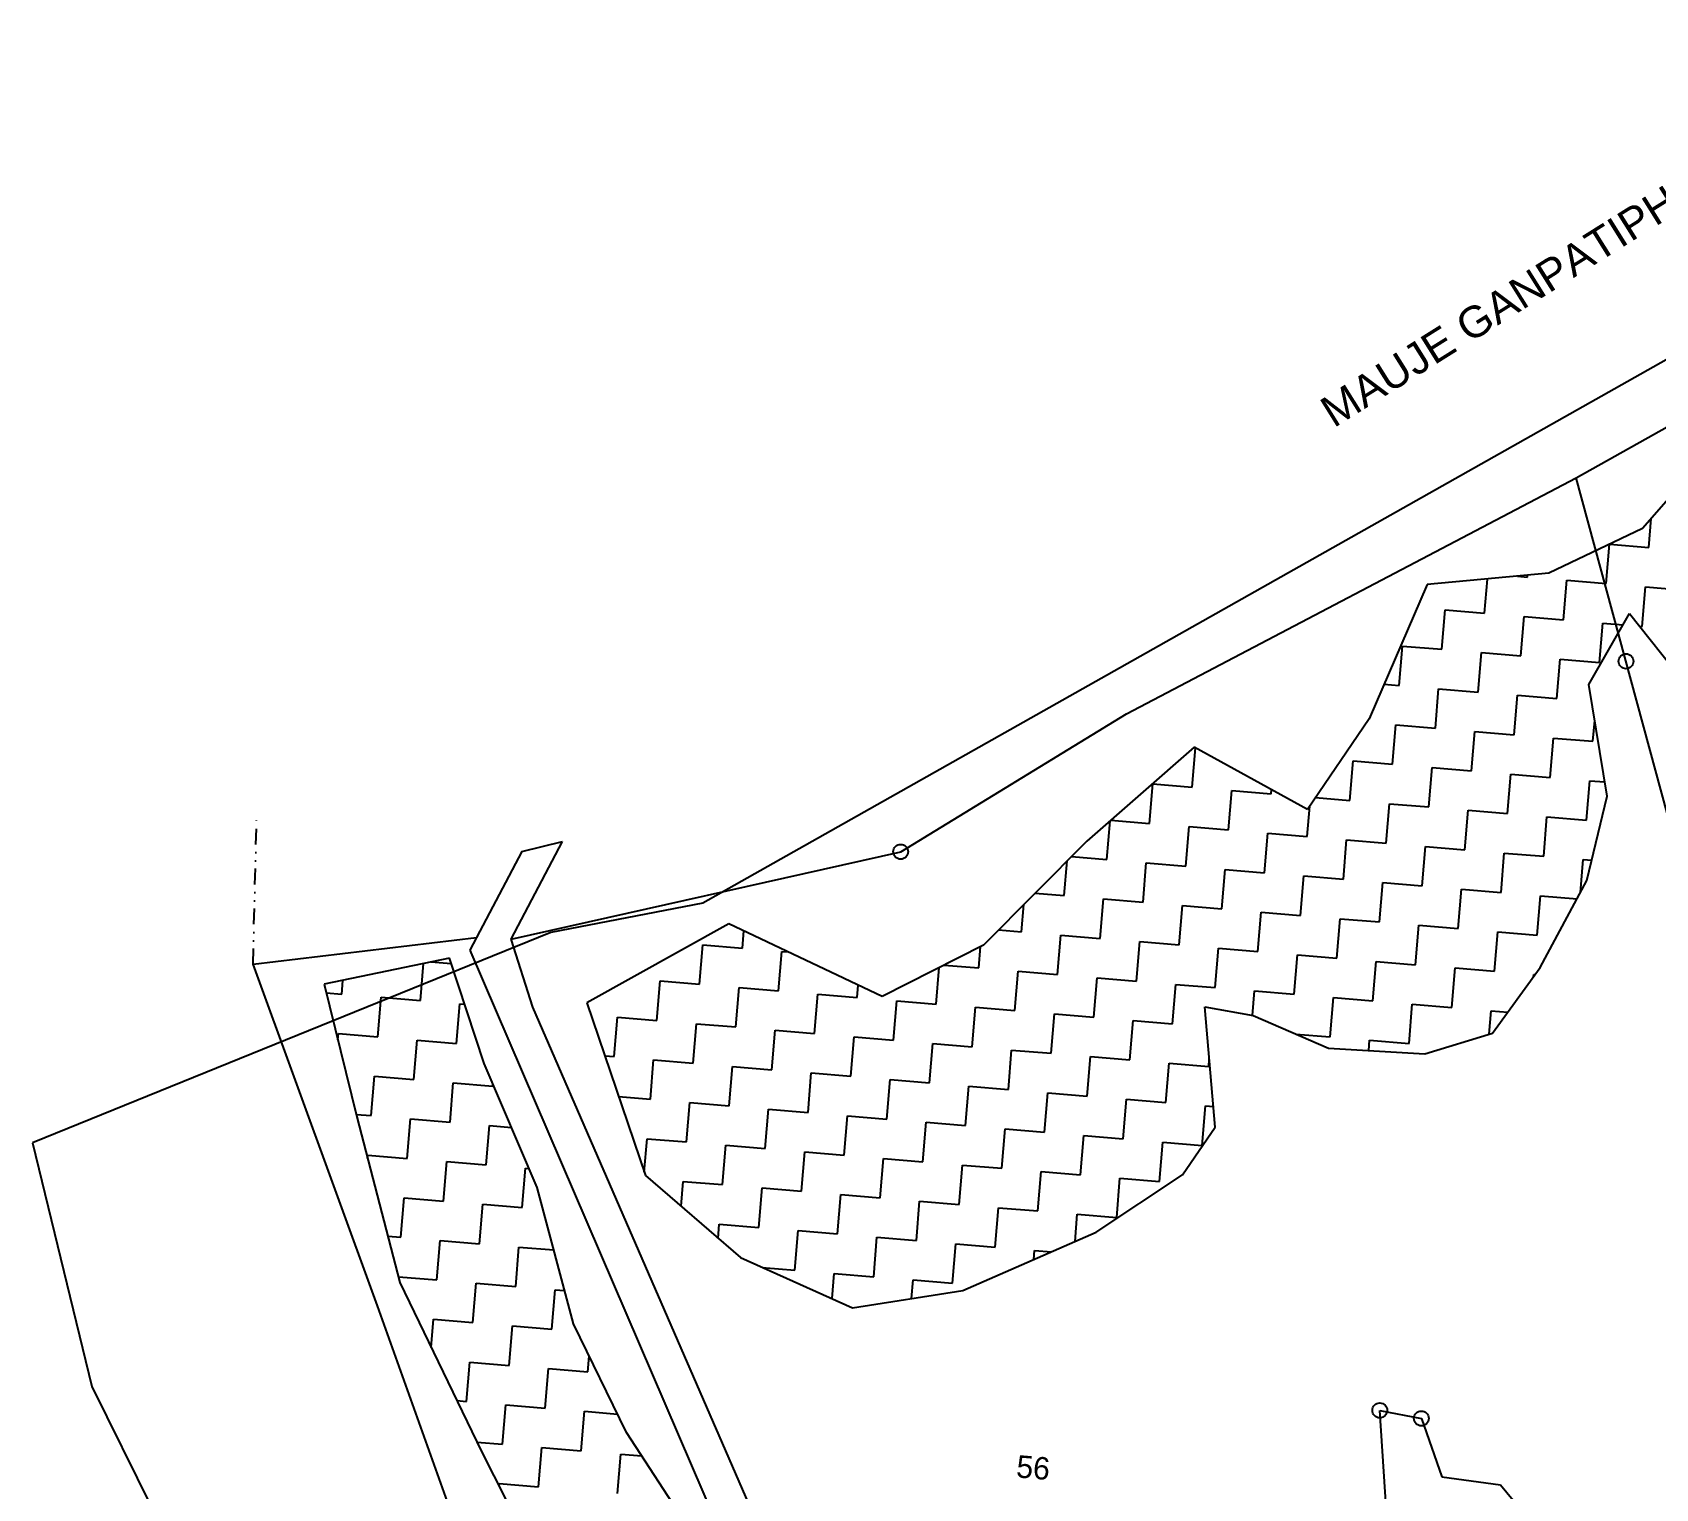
# Model space of a CAD drawing. Header units: metres. Extents: x 315709 to 318108, y 1893429 to 1895898.
# Drawn here: x 315709 to 316225, y 1894870 to 1895332 of the extents above; entities that cross this region are included whole.
import ezdxf

# ---------------------------------------------------------------- set-up
doc = ezdxf.new("R2010")
doc.units = ezdxf.units.M
doc.header["$MEASUREMENT"] = 0
doc.linetypes.add('DIVIDE', pattern=[1.25, 0.5, -0.25, 0, -0.25, 0, -0.25])
for name, color, linetype in [('OFF', 1, 'Continuous'), ('POLY_HATCH', 12, 'Continuous'), ('POLY_PARCEL', 6, 'Continuous'), ('POLY_WATER', 4, 'Continuous'), ('TEXT_MAPOUT', 7, 'Continuous'), ('TEXT_PARCEL', 7, 'Continuous'), ('V_BOUND_LINE', 7, 'Continuous'), ('V_DIVIDE_LINE', 7, 'DIVIDE'), ('VILLAGE BOUNDRY', 5, 'Continuous')]:
    doc.layers.add(name, color=color, linetype=linetype)
doc.styles.get("Standard").update_dxf_attribs({"font": 'arial.ttf'})
doc.styles.add('TEXT_MAP', font='')
doc.styles.get('TEXT_MAP').set_extended_font_data('Kruti Dev 050')

msp = doc.modelspace()

# ---------------------------------------------------------------- linework, layer by layer
for centre in [(316215.96, 1895132.44), (315985.43, 1895071.89), (316137.71, 1894894.4), (316150.93, 1894891.84)]:
    msp.add_circle(centre, 2.36)
at = {"layer": 'OFF'}
msp.add_line((315865.02, 1895072.03), (315877.92, 1895075.16), dxfattribs=at)
at = {"layer": 'POLY_HATCH'}
for p, q in [((316250.32, 1895207.97), (316221.25, 1895174.64)), ((316221.25, 1895174.64), (316191.49, 1895160.39)), ((316191.49, 1895160.39), (316152.72, 1895156.78)), ((316152.72, 1895156.78), (316134.3, 1895114.18)), ((316204.16, 1895125.09), (316217.09, 1895147.6)), ((316217.09, 1895147.6), (316233.98, 1895126.4)), ((316209.96, 1895089.61), (316204.16, 1895125.09)), ((316134.3, 1895114.18), (316114.76, 1895085.38)), ((316078.7, 1895105.13), (316044.58, 1895075.27)), ((316114.76, 1895085.38), (316078.7, 1895105.13)), ((316203.53, 1895062.75), (316209.96, 1895089.61)), ((316044.58, 1895075.27), (316011.73, 1895042.25)), ((316188.64, 1895035.08), (316203.53, 1895062.75)), ((315930.78, 1895049.01), (315885.64, 1895023.87)), ((315979.52, 1895025.92), (315930.78, 1895049.01)), ((316011.73, 1895042.25), (315979.52, 1895025.92)), ((315841.97, 1895038.14), (315802.18, 1895029.8)), ((315853.05, 1895004.66), (315841.97, 1895038.14)), ((316173.57, 1895014.28), (316188.64, 1895035.08)), ((315802.18, 1895029.8), (315812.57, 1894987.69)), ((315885.64, 1895023.87), (315904.3, 1894969.05)), ((316085.37, 1894984.36), (316082.09, 1895022.68)), ((316082.09, 1895022.68), (316097.48, 1895019.87)), ((316097.48, 1895019.87), (316121.37, 1895009.51)), ((316152.07, 1895007.7), (316173.57, 1895014.28)), ((316121.37, 1895009.51), (316152.07, 1895007.7)), ((315869.87, 1894965.18), (315853.05, 1895004.66)), ((315812.57, 1894987.69), (315826.25, 1894935.05)), ((316074.97, 1894969.25), (316085.37, 1894984.36)), ((315904.3, 1894969.05), (315934.49, 1894942.94)), ((316047.54, 1894951), (316074.97, 1894969.25)), ((315881.39, 1894921.93), (315869.87, 1894965.18)), ((316005.23, 1894932.47), (316047.54, 1894951)), ((315934.49, 1894942.94), (315970.11, 1894927.03)), ((315826.25, 1894935.05), (315852.17, 1894881.39)), ((315970.11, 1894927.03), (316005.23, 1894932.47)), ((315898.24, 1894887.43), (315881.39, 1894921.93)), ((315918.45, 1894856.46), (315898.24, 1894887.43)), ((315852.17, 1894881.39), (315879.05, 1894828.52))]:
    msp.add_line(p, q, dxfattribs=at)
at = {"layer": 'POLY_HATCH', "linetype": 'Continuous'}
for p, q in [((316223.23, 1895168.58), (316224, 1895177.8)), ((316209.66, 1895157.1), (316210.71, 1895169.59)), ((316210.78, 1895169.62), (316223.23, 1895168.58)), ((316184.61, 1895159.2), (316184.66, 1895159.75)), ((316171.04, 1895147.71), (316171.94, 1895158.57)), ((316181.5, 1895159.46), (316184.61, 1895159.2)), ((316196.09, 1895145.62), (316197.14, 1895158.15)), ((316197.14, 1895158.15), (316209.66, 1895157.1)), ((316221.14, 1895143.53), (316222.19, 1895156.06)), ((316222.19, 1895156.06), (316234.71, 1895155.01)), ((316157.46, 1895136.23), (316158.51, 1895148.76)), ((316158.51, 1895148.76), (316171.04, 1895147.71)), ((316182.52, 1895134.14), (316183.56, 1895146.67)), ((316183.56, 1895146.67), (316196.09, 1895145.62)), ((316207.57, 1895132.05), (316208.62, 1895144.58)), ((316208.62, 1895144.58), (316215.04, 1895144.04)), ((316220.27, 1895143.6), (316221.14, 1895143.53)), ((316143.89, 1895124.75), (316144.94, 1895137.28)), ((316144.94, 1895137.28), (316157.46, 1895136.23)), ((316168.94, 1895122.66), (316169.99, 1895135.19)), ((316169.99, 1895135.19), (316182.52, 1895134.14)), ((316194, 1895120.57), (316195.04, 1895133.1)), ((316195.04, 1895133.1), (316207.57, 1895132.05)), ((316139.05, 1895125.16), (316143.89, 1895124.75)), ((316155.37, 1895111.18), (316156.42, 1895123.71)), ((316156.42, 1895123.71), (316168.94, 1895122.66)), ((316180.42, 1895109.09), (316181.47, 1895121.62)), ((316181.47, 1895121.62), (316194, 1895120.57)), ((316205.48, 1895107), (316206.03, 1895113.64)), ((316141.8, 1895099.7), (316142.85, 1895112.23)), ((316142.85, 1895112.23), (316155.37, 1895111.18)), ((316166.85, 1895097.61), (316167.9, 1895110.14)), ((316167.9, 1895110.14), (316180.42, 1895109.09)), ((316078.12, 1895092.41), (316079.16, 1895104.88)), ((316191.91, 1895095.52), (316192.95, 1895108.04)), ((316192.95, 1895108.04), (316205.48, 1895107)), ((316128.23, 1895088.22), (316129.27, 1895100.75)), ((316129.27, 1895100.75), (316141.8, 1895099.7)), ((316153.28, 1895086.13), (316154.33, 1895098.66)), ((316154.33, 1895098.66), (316166.85, 1895097.61)), ((316064.55, 1895080.93), (316065.6, 1895093.45)), ((316065.6, 1895093.45), (316078.12, 1895092.41)), ((316178.33, 1895084.04), (316179.38, 1895096.56)), ((316179.38, 1895096.56), (316191.91, 1895095.52)), ((316203.39, 1895081.94), (316204.43, 1895094.47)), ((316204.43, 1895094.47), (316209.23, 1895094.07)), ((316089.6, 1895078.83), (316090.65, 1895091.36)), ((316090.65, 1895091.36), (316103.17, 1895090.31)), ((316103.17, 1895090.31), (316103.29, 1895091.66)), ((316117.3, 1895089.13), (316128.23, 1895088.22)), ((316114.65, 1895076.74), (316115.46, 1895086.42)), ((316139.71, 1895074.65), (316140.75, 1895087.18)), ((316140.75, 1895087.18), (316153.28, 1895086.13)), ((316164.76, 1895072.56), (316165.81, 1895085.08)), ((316165.81, 1895085.08), (316178.33, 1895084.04)), ((316189.81, 1895070.46), (316190.86, 1895082.99)), ((316190.86, 1895082.99), (316203.39, 1895081.94)), ((316050.98, 1895069.45), (316052.01, 1895081.76)), ((316052.23, 1895081.96), (316064.55, 1895080.93)), ((316076.03, 1895067.35), (316077.08, 1895079.88)), ((316077.08, 1895079.88), (316089.6, 1895078.83)), ((316101.08, 1895065.26), (316102.13, 1895077.79)), ((316102.13, 1895077.79), (316114.65, 1895076.74)), ((316126.14, 1895063.17), (316127.18, 1895075.7)), ((316127.18, 1895075.7), (316139.71, 1895074.65)), ((316151.19, 1895061.08), (316152.23, 1895073.6)), ((316152.23, 1895073.6), (316164.76, 1895072.56)), ((316037.4, 1895057.97), (316038.32, 1895068.97)), ((316039.73, 1895070.39), (316050.98, 1895069.45)), ((316062.46, 1895055.87), (316063.5, 1895068.4)), ((316063.5, 1895068.4), (316076.03, 1895067.35)), ((316176.24, 1895058.98), (316177.29, 1895071.51)), ((316177.29, 1895071.51), (316189.81, 1895070.46)), ((316201.46, 1895058.92), (316202.34, 1895069.42)), ((316202.34, 1895069.42), (316205.07, 1895069.19)), ((316087.51, 1895053.78), (316088.56, 1895066.31)), ((316088.56, 1895066.31), (316101.08, 1895065.26)), ((316112.56, 1895051.69), (316113.61, 1895064.22)), ((316113.61, 1895064.22), (316126.14, 1895063.17)), ((316137.62, 1895049.6), (316138.66, 1895062.12)), ((316138.66, 1895062.12), (316151.19, 1895061.08)), ((316028.14, 1895058.74), (316037.4, 1895057.97)), ((316048.88, 1895044.39), (316049.93, 1895056.92)), ((316049.93, 1895056.92), (316062.46, 1895055.87)), ((316162.67, 1895047.5), (316163.71, 1895060.03)), ((316163.71, 1895060.03), (316176.24, 1895058.98)), ((316187.72, 1895045.41), (316188.77, 1895057.94)), ((316188.77, 1895057.94), (316200.41, 1895056.97)), ((316023.83, 1895046.49), (316024.55, 1895055.13)), ((316073.94, 1895042.3), (316074.98, 1895054.83)), ((316074.98, 1895054.83), (316087.51, 1895053.78)), ((316098.99, 1895040.21), (316100.04, 1895052.74)), ((316100.04, 1895052.74), (316112.56, 1895051.69)), ((315935.1, 1895041.28), (315935.56, 1895046.75)), ((316016.56, 1895047.09), (316023.83, 1895046.49)), ((316124.04, 1895038.12), (316125.09, 1895050.64)), ((316125.09, 1895050.64), (316137.62, 1895049.6)), ((316149.1, 1895036.02), (316150.14, 1895048.55)), ((316150.14, 1895048.55), (316162.67, 1895047.5)), ((316174.15, 1895033.93), (316175.19, 1895046.46)), ((316175.19, 1895046.46), (316187.72, 1895045.41)), ((315921.53, 1895029.8), (315922.58, 1895042.33)), ((315922.58, 1895042.33), (315935.1, 1895041.28)), ((316010.26, 1895035.01), (316010.83, 1895041.79)), ((316035.31, 1895032.91), (316036.36, 1895045.44)), ((316036.36, 1895045.44), (316048.88, 1895044.39)), ((316060.37, 1895030.82), (316061.41, 1895043.35)), ((316061.41, 1895043.35), (316073.94, 1895042.3)), ((316085.42, 1895028.73), (316086.46, 1895041.26)), ((316086.46, 1895041.26), (316098.99, 1895040.21)), ((315832.8, 1895024.6), (315833.79, 1895036.42)), ((315836.2, 1895036.93), (315842.55, 1895036.4)), ((315946.58, 1895027.71), (315947.63, 1895040.24)), ((315947.63, 1895040.24), (315949.66, 1895040.07)), ((315999.26, 1895035.92), (316010.26, 1895035.01)), ((316110.47, 1895026.64), (316111.52, 1895039.16)), ((316111.52, 1895039.16), (316124.04, 1895038.12)), ((316135.52, 1895024.54), (316136.57, 1895037.07)), ((316136.57, 1895037.07), (316149.1, 1895036.02)), ((315807.75, 1895026.69), (315808.11, 1895031.04)), ((315907.96, 1895018.32), (315909, 1895030.85)), ((315909, 1895030.85), (315921.53, 1895029.8)), ((315996.69, 1895023.53), (315997.66, 1895035.11)), ((316021.74, 1895021.43), (316022.79, 1895033.96)), ((316022.79, 1895033.96), (316035.31, 1895032.91)), ((316046.79, 1895019.34), (316047.84, 1895031.87)), ((316047.84, 1895031.87), (316060.37, 1895030.82)), ((316160.58, 1895022.45), (316161.62, 1895034.98)), ((316161.62, 1895034.98), (316174.15, 1895033.93)), ((316186.62, 1895032.29), (316186.67, 1895032.89)), ((316186.67, 1895032.89), (316187.03, 1895032.86)), ((315802.84, 1895027.1), (315807.75, 1895026.69)), ((315819.23, 1895013.12), (315820.27, 1895025.65)), ((315820.27, 1895025.65), (315832.8, 1895024.6)), ((315933.01, 1895016.23), (315934.06, 1895028.76)), ((315934.06, 1895028.76), (315946.58, 1895027.71)), ((315958.06, 1895014.14), (315959.11, 1895026.66)), ((315959.11, 1895026.66), (315971.63, 1895025.62)), ((315971.63, 1895025.62), (315971.96, 1895029.5)), ((316071.85, 1895017.25), (316072.89, 1895029.78)), ((316072.89, 1895029.78), (316085.42, 1895028.73)), ((316097.29, 1895019.9), (316097.94, 1895027.68)), ((316097.94, 1895027.68), (316110.47, 1895026.64)), ((316121.95, 1895013.06), (316123, 1895025.59)), ((316123, 1895025.59), (316135.52, 1895024.54)), ((315844.28, 1895011.03), (315845.33, 1895023.55)), ((315845.33, 1895023.55), (315846.84, 1895023.43)), ((315983.11, 1895012.05), (315984.16, 1895024.57)), ((315984.16, 1895024.57), (315996.69, 1895023.53)), ((316008.17, 1895009.95), (316009.21, 1895022.48)), ((316009.21, 1895022.48), (316021.74, 1895021.43)), ((316147, 1895010.97), (316148.05, 1895023.5)), ((316148.05, 1895023.5), (316160.58, 1895022.45)), ((316172.48, 1895013.94), (316173.1, 1895021.41)), ((316173.1, 1895021.41), (316178.42, 1895020.96)), ((315894.38, 1895006.84), (315895.43, 1895019.37)), ((315895.43, 1895019.37), (315907.96, 1895018.32)), ((315919.44, 1895004.75), (315920.48, 1895017.28)), ((315920.48, 1895017.28), (315933.01, 1895016.23)), ((316033.22, 1895007.86), (316034.27, 1895020.39)), ((316034.27, 1895020.39), (316046.79, 1895019.34)), ((316058.27, 1895005.77), (316059.32, 1895018.3)), ((316059.32, 1895018.3), (316071.85, 1895017.25)), ((315806.53, 1895012.16), (315806.7, 1895014.17)), ((315806.7, 1895014.17), (315819.23, 1895013.12)), ((315830.71, 1894999.55), (315831.75, 1895012.07)), ((315831.75, 1895012.07), (315844.28, 1895011.03)), ((315944.49, 1895002.66), (315945.54, 1895015.18)), ((315945.54, 1895015.18), (315958.06, 1895014.14)), ((315969.54, 1895000.57), (315970.59, 1895013.09)), ((315970.59, 1895013.09), (315983.11, 1895012.05)), ((315994.6, 1894998.47), (315995.64, 1895011)), ((315995.64, 1895011), (316008.17, 1895009.95)), ((316111.07, 1895013.97), (316121.95, 1895013.06)), ((316134.2, 1895008.75), (316134.48, 1895012.02)), ((316134.48, 1895012.02), (316147, 1895010.97)), ((315891.35, 1895007.1), (315894.38, 1895006.84)), ((315905.86, 1894993.27), (315906.91, 1895005.8)), ((315906.91, 1895005.8), (315919.44, 1895004.75)), ((316019.65, 1894996.38), (316020.69, 1895008.91)), ((316020.69, 1895008.91), (316033.22, 1895007.86)), ((316044.7, 1894994.29), (316045.75, 1895006.81)), ((316045.75, 1895006.81), (316058.27, 1895005.77)), ((316083.33, 1895003.68), (316083.52, 1895006)), ((315817.13, 1894988.07), (315818.18, 1895000.59)), ((315818.18, 1895000.59), (315830.71, 1894999.55)), ((315930.92, 1894991.18), (315931.96, 1895003.7)), ((315931.96, 1895003.7), (315944.49, 1895002.66)), ((315955.97, 1894989.09), (315957.02, 1895001.61)), ((315957.02, 1895001.61), (315969.54, 1895000.57)), ((316069.75, 1894992.2), (316070.8, 1895004.72)), ((316070.8, 1895004.72), (316083.33, 1895003.68)), ((315842.19, 1894985.97), (315843.23, 1894998.5)), ((315843.23, 1894998.5), (315855.76, 1894997.46)), ((315855.76, 1894997.46), (315855.82, 1894998.17)), ((315981.02, 1894986.99), (315982.07, 1894999.52)), ((315982.07, 1894999.52), (315994.6, 1894998.47)), ((316006.08, 1894984.9), (316007.12, 1894997.43)), ((316007.12, 1894997.43), (316019.65, 1894996.38)), ((316031.13, 1894982.81), (316032.17, 1894995.33)), ((316032.17, 1894995.33), (316044.7, 1894994.29)), ((315895.77, 1894994.11), (315905.86, 1894993.27)), ((315917.34, 1894979.7), (315918.39, 1894992.22)), ((315918.39, 1894992.22), (315930.92, 1894991.18)), ((315942.4, 1894977.61), (315943.44, 1894990.13)), ((315943.44, 1894990.13), (315955.97, 1894989.09)), ((316056.18, 1894980.72), (316057.23, 1894993.24)), ((316057.23, 1894993.24), (316069.75, 1894992.2)), ((316081.23, 1894978.62), (316082.28, 1894991.15)), ((316082.28, 1894991.15), (316084.81, 1894990.94)), ((315812.38, 1894988.46), (315817.13, 1894988.07)), ((315828.61, 1894974.49), (315829.66, 1894987.02)), ((315829.66, 1894987.02), (315842.19, 1894985.97)), ((315853.67, 1894972.4), (315854.71, 1894984.93)), ((315854.71, 1894984.93), (315861.71, 1894984.34)), ((315967.45, 1894975.51), (315968.5, 1894988.04)), ((315968.5, 1894988.04), (315981.02, 1894986.99)), ((315992.5, 1894973.42), (315993.55, 1894985.95)), ((315993.55, 1894985.95), (316006.08, 1894984.9)), ((315903.93, 1894970.12), (315904.82, 1894980.74)), ((315904.82, 1894980.74), (315917.34, 1894979.7)), ((316017.56, 1894971.33), (316018.6, 1894983.85)), ((316018.6, 1894983.85), (316031.13, 1894982.81)), ((316042.61, 1894969.24), (316043.65, 1894981.76)), ((316043.65, 1894981.76), (316056.18, 1894980.72)), ((316067.66, 1894967.14), (316068.71, 1894979.67)), ((316068.71, 1894979.67), (316081.23, 1894978.62)), ((315816, 1894974.5), (315816.09, 1894975.54)), ((315816.09, 1894975.54), (315828.61, 1894974.49)), ((315928.83, 1894966.13), (315929.87, 1894978.65)), ((315929.87, 1894978.65), (315942.4, 1894977.61)), ((315953.88, 1894964.03), (315954.92, 1894976.56)), ((315954.92, 1894976.56), (315967.45, 1894975.51)), ((315978.93, 1894961.94), (315979.98, 1894974.47)), ((315979.98, 1894974.47), (315992.5, 1894973.42)), ((315840.09, 1894960.92), (315841.14, 1894973.45)), ((315841.14, 1894973.45), (315853.67, 1894972.4)), ((315865.15, 1894958.83), (315866.19, 1894971.36)), ((315866.19, 1894971.36), (315867.28, 1894971.27)), ((316003.98, 1894959.85), (316005.03, 1894972.37)), ((316005.03, 1894972.37), (316017.56, 1894971.33)), ((316029.04, 1894957.76), (316030.08, 1894970.28)), ((316030.08, 1894970.28), (316042.61, 1894969.24)), ((315915.64, 1894959.25), (315916.3, 1894967.17)), ((315916.3, 1894967.17), (315928.83, 1894966.13)), ((315940.31, 1894952.55), (315941.35, 1894965.08)), ((315941.35, 1894965.08), (315953.88, 1894964.03)), ((316054.09, 1894955.66), (316055.13, 1894968.19)), ((316055.13, 1894968.19), (316067.66, 1894967.14)), ((315826.52, 1894949.44), (315827.57, 1894961.97)), ((315827.57, 1894961.97), (315840.09, 1894960.92)), ((315851.57, 1894947.35), (315852.62, 1894959.88)), ((315852.62, 1894959.88), (315865.15, 1894958.83)), ((315965.36, 1894950.46), (315966.4, 1894962.99)), ((315966.4, 1894962.99), (315978.93, 1894961.94)), ((315990.41, 1894948.37), (315991.46, 1894960.89)), ((315991.46, 1894960.89), (316003.98, 1894959.85)), ((316015.46, 1894946.28), (316016.51, 1894958.8)), ((316016.51, 1894958.8), (316029.04, 1894957.76)), ((315927.4, 1894949.07), (315927.78, 1894953.6)), ((315927.78, 1894953.6), (315940.31, 1894952.55)), ((316040.84, 1894948.07), (316041.56, 1894956.71)), ((316041.56, 1894956.71), (316054.09, 1894955.66)), ((315822.42, 1894949.78), (315826.52, 1894949.44)), ((315838, 1894935.87), (315839.05, 1894948.4)), ((315839.05, 1894948.4), (315851.57, 1894947.35)), ((315951.79, 1894938.98), (315952.83, 1894951.51)), ((315952.83, 1894951.51), (315965.36, 1894950.46)), ((315976.84, 1894936.89), (315977.88, 1894949.41)), ((315977.88, 1894949.41), (315990.41, 1894948.37)), ((315863.06, 1894933.78), (315864.1, 1894946.3)), ((315864.1, 1894946.3), (315875.14, 1894945.38)), ((316001.89, 1894934.8), (316002.94, 1894947.32)), ((316002.94, 1894947.32), (316015.46, 1894946.28)), ((316027.75, 1894942.33), (316027.99, 1894945.23)), ((316027.99, 1894945.23), (316033.34, 1894944.78)), ((315941.43, 1894939.85), (315951.79, 1894938.98)), ((315963.64, 1894929.92), (315964.31, 1894937.93)), ((315964.31, 1894937.93), (315976.84, 1894936.89)), ((315825.77, 1894936.89), (315838, 1894935.87)), ((315849.48, 1894922.3), (315850.53, 1894934.82)), ((315850.53, 1894934.82), (315863.06, 1894933.78)), ((315874.54, 1894920.2), (315875.58, 1894932.73)), ((315875.58, 1894932.73), (315878.58, 1894932.48)), ((315988.87, 1894929.94), (315989.36, 1894935.84)), ((315989.36, 1894935.84), (316001.89, 1894934.8)), ((315836.21, 1894914.42), (315836.96, 1894923.34)), ((315836.96, 1894923.34), (315849.48, 1894922.3)), ((315860.96, 1894908.72), (315862.01, 1894921.25)), ((315862.01, 1894921.25), (315874.54, 1894920.2)), ((315847.39, 1894897.24), (315848.44, 1894909.77)), ((315848.44, 1894909.77), (315860.96, 1894908.72)), ((315872.44, 1894895.15), (315873.49, 1894907.68)), ((315873.49, 1894907.68), (315886.02, 1894906.63)), ((315886.02, 1894906.63), (315886.43, 1894911.61)), ((315844.39, 1894897.5), (315847.39, 1894897.24)), ((315858.87, 1894883.67), (315859.92, 1894896.2)), ((315859.92, 1894896.2), (315872.44, 1894895.15)), ((315883.92, 1894881.58), (315884.97, 1894894.11)), ((315884.97, 1894894.11), (315895.4, 1894893.23)), ((315850.74, 1894884.35), (315858.87, 1894883.67)), ((315870.35, 1894870.1), (315871.4, 1894882.63)), ((315871.4, 1894882.63), (315883.92, 1894881.58)), ((315895.4, 1894868.01), (315896.45, 1894880.53)), ((315896.45, 1894880.53), (315903.1, 1894879.98)), ((315857.76, 1894870.39), (315857.82, 1894871.15)), ((315857.82, 1894871.15), (315870.35, 1894870.1))]:
    msp.add_line(p, q, dxfattribs=at)
at = {"layer": 'POLY_PARCEL'}
for p, q in [((316233.11, 1895069.32), (316200.13, 1895190.72)), ((316139.89, 1894862.02), (316137.71, 1894894.4)), ((316137.71, 1894894.4), (316150.93, 1894891.84)), ((316150.93, 1894891.84), (316157.44, 1894873.24)), ((316157.44, 1894873.24), (316176.03, 1894870.71)), ((316176.03, 1894870.71), (316198.46, 1894843.96))]:
    msp.add_line(p, q, dxfattribs=at)
at = {"layer": 'POLY_WATER'}
for p, q in [((315865.02, 1895072.03), (315850.61, 1895044.62)), ((315861.63, 1895044.12), (315877.92, 1895075.16)), ((315850.61, 1895044.62), (315848.49, 1895040.59)), ((315868.47, 1895022.51), (315861.63, 1895044.12)), ((315848.49, 1895040.59), (315932.12, 1894846.36)), ((315940.59, 1894857.02), (315868.47, 1895022.51))]:
    msp.add_line(p, q, dxfattribs=at)
at = {"layer": 'V_BOUND_LINE'}
for p, q in [((316200.13, 1895190.72), (316352.73, 1895276.3)), ((316057.24, 1895115.68), (316200.13, 1895190.72)), ((315985.43, 1895071.89), (316057.24, 1895115.68)), ((315861.63, 1895044.12), (315985.43, 1895071.89)), ((315779.56, 1895036.15), (315850.61, 1895044.62)), ((315819.08, 1894927.6), (315779.56, 1895036.15)), ((315878.71, 1894761.27), (315819.08, 1894927.6))]:
    msp.add_line(p, q, dxfattribs=at)
at = {"layer": 'V_DIVIDE_LINE', "ltscale": 10}
msp.add_line((315779.56, 1895036.15), (315780.74, 1895084.15), dxfattribs=at)
at = {"layer": 'VILLAGE BOUNDRY'}
for p, q in [((316329.94, 1895285.31), (315922.58, 1895055.61)), ((315922.58, 1895055.61), (315874.18, 1895046.23)), ((315874.18, 1895046.23), (315709.46, 1894979.44)), ((315709.46, 1894979.44), (315728.34, 1894902.02)), ((315728.34, 1894902.02), (315747.49, 1894863.23))]:
    msp.add_line(p, q, dxfattribs=at)

# ---------------------------------------------------------------- texts
at = {"layer": 'TEXT_MAPOUT', "ltscale": 10}
msp.add_text('MAUJE GANPATIPHULE CHI SHIV', height=9.8976, rotation=32.0625, dxfattribs=at).set_placement((316123.07, 1895206.42))
at = {"layer": 'TEXT_PARCEL', "style": 'TEXT_MAP'}
msp.add_text('56', height=7.126, rotation=355.2258, dxfattribs=at).set_placement((316021.99, 1894873.13))

doc.saveas('drawing.dxf')
